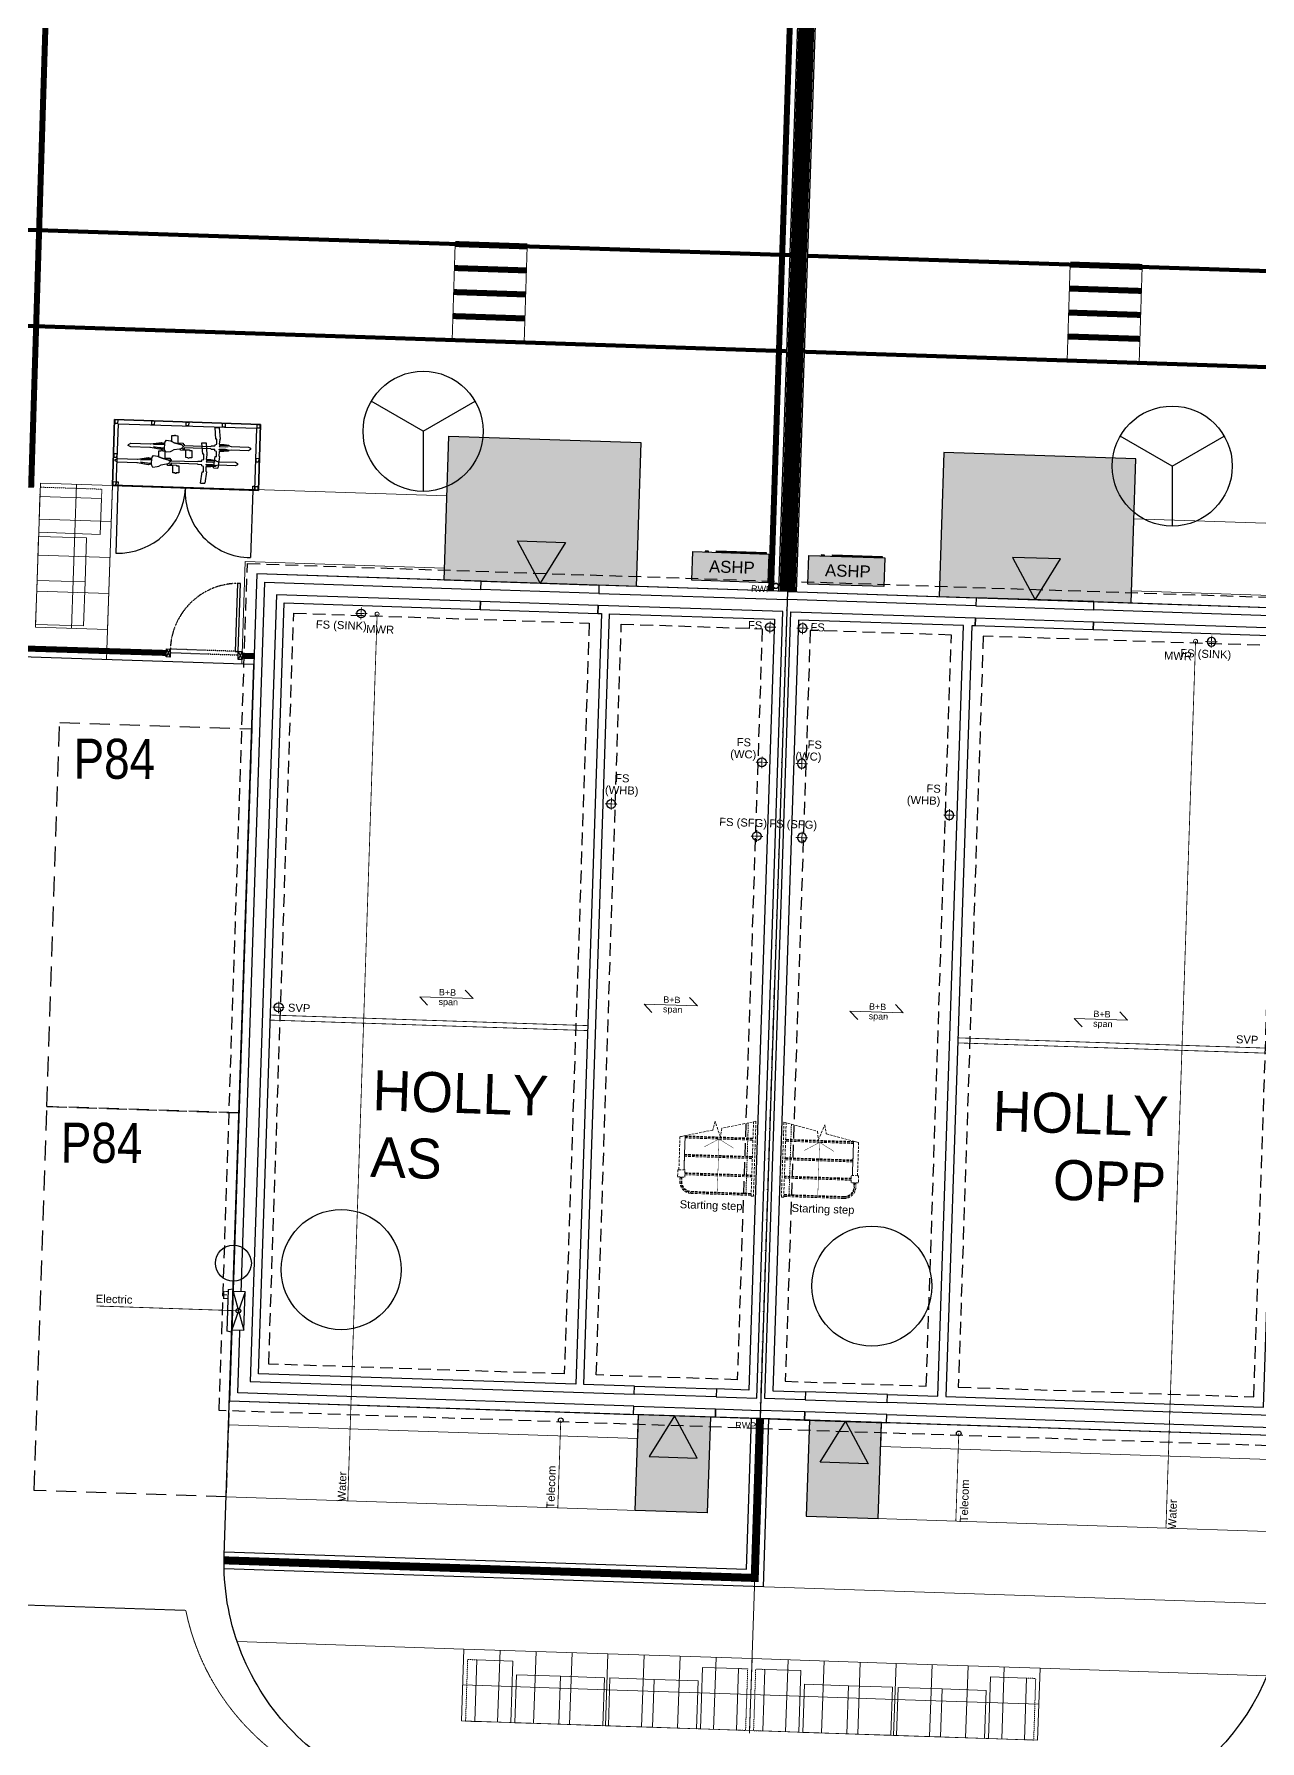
# Model space of a CAD drawing. Extents: x 287880777 to 288144713, y 62793326 to 63089570.
# Drawn here: x 288036442 to 288051753, y 62835042 to 62856366 of the extents above; entities that cross this region are included whole.
import ezdxf

# ---------------------------------------------------------------- set-up
doc = ezdxf.new("R2010")
doc.units = 0
doc.set_wipeout_variables(frame=1)
for name, pattern in [('CENTER', [2, 1.25, -0.25, 0.25, -0.25]), ('Dash', [6.35, 3.175, -3.175]), ('DASHDOT', [25.4, 12.7, -6.35, 0, -6.35]), ('DASHED', [1.4, 0.7, -0.7]), ('DASHED2', [0.375, 0.25, -0.125]), ('HIDDEN', [9.525, 6.35, -3.175])]:
    doc.linetypes.add(name, pattern=pattern)
doc.layers.get('0').update_dxf_attribs({"color": 252})
for name, color, linetype in [('drier', 3, 'Continuous'), ('NAR DETAIL', 2, 'Continuous'), ('NAR EXTERNAL WALLS', 2, 'Continuous'), ('NAR PARKING', 7, 'DASHED2'), ('NAR PATIO', 3, 'Continuous'), ('NAR PRIVATE DRIVE', 6, 'Continuous'), ('NAR PRIVATE PATH HATCH', 8, 'Continuous'), ('NAR ROLLOVERS', 76, 'DASHED'), ('NAR TENURE', 211, 'Continuous'), ('Wain-Centre Line', 10, 'Continuous'), ('Wain-Drainage Foul', 6, 'Continuous'), ('Wain-Drainage Foul Text', 2, 'Continuous'), ('Wain-Electrics', 3, 'Continuous'), ('Wain-Foundation acessories', 9, 'Continuous'), ('Wain-Foundation Line', 9, 'Continuous'), ('Wain-Meter box', 9, 'Continuous'), ('Wain-RWP', 9, 'Continuous'), ('Wain-Services Run (Electric)', 10, 'Continuous'), ('Wain-Services Run (Telecom)', 190, 'Continuous'), ('Wain-Stair 1', 2, 'Continuous'), ('Wain-Stair numbers', 9, 'Continuous'), ('Wain-Wall (External)', 4, 'Continuous')]:
    doc.layers.add(name, color=color, linetype=linetype)
for name, color, linetype, lineweight in [('EXP - PRIVATE CHANNEL', 3, 'DASHED2', 9), ('EXP - STEPS', 240, 'Continuous', 18), ('NAR BIN STORAGE', 2, 'Continuous', 0), ('NAR CBF', 34, 'FENCELINE2', 0), ('NAR M4(2)', 94, 'Continuous', 30), ('NAR PATHS', 3, 'Continuous', 0), ('Wain-Text', 2, 'Continuous', 25)]:
    doc.layers.add(name, color=color, linetype=linetype, lineweight=lineweight)
for name, color, linetype, true_color in [('NAR DOOR OPENINGS', 140, 'Continuous', 0x00bfff), ('NAR EV CHARGING POINT', 3, 'Continuous', 0x00ff00), ('NAR HOUSE TYPE NAMES', 1, 'Continuous', 0xff0000), ('RL-Fittings', 252, 'Continuous', 0x8f8f8e), ('Wain-Services Run (Water', 145, 'Continuous', 0x3481b8)]:
    doc.layers.add(name, color=color, linetype=linetype, true_color=true_color)
for name, color, linetype, lineweight, true_color in [('NAR Retaining Wall', 222, 'Continuous', 13, 0xcc0099), ('Wain-Mains Water Riser', 152, 'Continuous', 25, 0x2776bb), ('Wain-Mains Water Riser Text', 152, 'Continuous', 25, 0x2776bb)]:
    doc.layers.add(name, color=color, linetype=linetype, lineweight=lineweight, true_color=true_color)
doc.styles.add('DD Arial Narrow', font='ARIALN.TTF', dxfattribs={"height": 100})
doc.styles.get("Standard").update_dxf_attribs({"font": 'arial.ttf'})
doc.styles.add('XREF - ARCHITECT LAYOUT$0$DD Arial Narrow', font='ARIALN.TTF', dxfattribs={"height": 100})
doc.linetypes.add('FENCELINE2', pattern='A,0.25,-0.1,[132,ltypeshp.shx,S=0.1,R=0,X=-0.1,Y=0],-0.1,1', length=1.45)

# ---------------------------------------------------------------- blocks, each defined once
blk = doc.blocks.new('Drainage Pipe')
at = {"linetype": 'CENTER', "lineweight": 13, "ltscale": 20}
for p, q in [((-41681, 78687), (-41831, 78687)), ((-41756, 78762), (-41756, 78612))]:
    blk.add_line(p, q, dxfattribs=at)
blk.add_circle((-41756, 78687), 55)
blk = doc.blocks.new('RWP')
for radius in [35, 31.5]:
    blk.add_circle((35, 35), radius)
blk = doc.blocks.new('Wall mounted meter - Electric (Plan)')
blk.add_wipeout([(-7157, 85115), (-7157, 84635), (-7007, 84635), (-7007, 85115)])
for p, q in [((-7217, 85137), (-7157, 85147)), ((-7217, 85137), (-7217, 84613)), ((-7157, 85147), (-7157, 84603)), ((-7007, 85115), (-7157, 85115)), ((-7007, 84635), (-7007, 85115)), ((-7157, 84603), (-7217, 84613)), ((-7157, 84635), (-7007, 84635))]:
    blk.add_line(p, q)
at = {"color": 9}
for p, q in [((-7157, 85115), (-7007, 84635)), ((-7007, 85115), (-7157, 84635))]:
    blk.add_line(p, q, dxfattribs=at)
at = {"lineweight": 0, "insert": (-7368, 85117), "char_height": 100, "width": 133.81, "attachment_point": 1, "line_spacing_factor": 0.9}
blk.add_mtext('\\A1;\\pi78.42052,t378.42052;{\\fCalibri|b0|i0|c0|p34;E}', dxfattribs=at)
blk = doc.blocks.new('ASHP')
at = {"transparency": 33554457}
h = blk.add_hatch(color=256, dxfattribs=at)
h.dxf.hatch_style = 1
h.paths.add_polyline_path([(548853, -2506), (548853, -2866), (547903, -2866), (547903, -2506)])
at = {"flags": 128}
blk.add_lwpolyline([(548853, -2506), (548853, -2866), (547903, -2866), (547903, -2506)], close=True, dxfattribs=at)
for points in [[(548098, -2496), (548058, -2496), (548058, -2506), (548098, -2506)], [(548199, -2488), (548821, -2488), (548821, -2506), (548199, -2506)]]:
    blk.add_lwpolyline(points, close=True)
at = {"layer": 'Wain-Electrics', "lineweight": 0, "insert": (548112, -2609), "char_height": 150, "width": 2397.38, "attachment_point": 1, "line_spacing_factor": 0.9}
blk.add_mtext('\\A1;ASHP ', dxfattribs=at)
at = {"layer": 'Wain-Text', "lineweight": 0, "insert": (548112, -2609), "char_height": 150, "width": 2397.38, "attachment_point": 1, "line_spacing_factor": 0.9}
blk.add_mtext('\\A1;ASHP ', dxfattribs=at)
blk = doc.blocks.new('Span symbol - Beam & block')
at = {"linetype": 'Continuous', "lineweight": 13}
for p, q in [((-5442, 71890), (-5342, 71790)), ((-5342, 71790), (-6007, 71790)), ((-6007, 71790), (-5906, 71689))]:
    blk.add_line(p, q, dxfattribs=at)
at = {"insert": (-5770, 71896), "char_height": 80, "attachment_point": 1, "line_spacing_factor": 0.9}
blk.add_mtext('B+B\\Pspan', dxfattribs=at)
blk = doc.blocks.new('A$C324e72f9')
at = {"layer": 'NAR DOOR OPENINGS', "transparency": 33554610}
h = blk.add_hatch(color=256, dxfattribs=at)
h.dxf.hatch_style = 1
h.paths.add_polyline_path([(1200, 0), (900, 520), (1500, 520)])
at = {"layer": 'NAR PRIVATE PATH HATCH', "transparency": 33554597}
h = blk.add_hatch(color=256, dxfattribs=at)
h.dxf.hatch_style = 1
h.paths.add_polyline_path([(2400, 0), (0, 0), (0, 1800), (2400, 1800)])
at = {"layer": 'NAR DOOR OPENINGS'}
blk.add_lwpolyline([(1200, 0), (900, 520), (1500, 520)], close=True, dxfattribs=at)
at = {"layer": 'NAR PATIO'}
blk.add_lwpolyline([(2400, 0), (0, 0), (0, 1800), (2400, 1800)], close=True, dxfattribs=at)
blk = doc.blocks.new('A$Cee92f38c')
at = {"layer": 'NAR M4(2)', "ltscale": 10, "transparency": 33554585}
h = blk.add_hatch(color=256, dxfattribs=at)
h.dxf.hatch_style = 1
h.paths.add_polyline_path([(0, 1.2), (0.9, 1.2), (0.9, 0), (0, 0)])
at = {"layer": 'NAR M4(2)', "ltscale": 0.25}
blk.add_lwpolyline([(0, 1.2), (0, 0), (0.9, 0), (0.9, 1.2)], close=True, dxfattribs=at)
blk = doc.blocks.new('A$C3d9247a0')
at = {"layer": 'NAR DOOR OPENINGS', "transparency": 33554610}
h = blk.add_hatch(color=256, dxfattribs=at)
h.dxf.hatch_style = 1
h.paths.add_polyline_path([(450, 1200), (150, 680), (750, 680)])
at = {"layer": 'NAR DOOR OPENINGS'}
blk.add_lwpolyline([(450, 1200), (150, 680), (750, 680)], close=True, dxfattribs=at)
at = {"layer": 'NAR M4(2)', "ltscale": 10, "transparency": 33554585, "xscale": -1000, "yscale": 1000, "zscale": 1000}
blk.add_blockref('A$Cee92f38c', (900, 0), dxfattribs=at)
blk = doc.blocks.new('A$Cfbc31330')
at = {"layer": 'RL-Fittings', "ltscale": 0.859024}
for p, q in [((1.194, 0.561), (1.252, 0.561)), ((1.211, 0.402), (1.194, 0.561)), ((1.252, 0.561), (1.269, 0.402)), ((0, 0.288), (0.033, 0.305)), ((0, 0.272), (0, 0.288)), ((0.033, 0.255), (0, 0.272)), ((0.033, 0.305), (0.301, 0.305)), ((0.301, 0.255), (0.033, 0.255)), ((0.301, 0.305), (0.309, 0.305)), ((0.309, 0.255), (0.301, 0.255)), ((0.309, 0.305), (0.459, 0.331)), ((0.459, 0.23), (0.309, 0.255)), ((0.467, 0.314), (0.351, 0.297)), ((0.351, 0.297), (0.501, 0.306)), ((0.468, 0.247), (0.351, 0.264)), ((0.351, 0.264), (0.501, 0.255)), ((0.459, 0.331), (0.484, 0.322)), ((0.484, 0.239), (0.459, 0.23)), ((0.501, 0.306), (0.467, 0.314)), ((0.501, 0.255), (0.468, 0.247)), ((0.484, 0.322), (0.509, 0.331)), ((0.509, 0.23), (0.484, 0.239)), ((0.501, 0.322), (0.501, 0.239)), ((0.509, 0.339), (0.526, 0.364)), ((0.509, 0.331), (0.509, 0.339)), ((0.526, 0.364), (0.584, 0.356)), ((0.584, 0.356), (0.601, 0.347)), ((0.601, 0.431), (0.634, 0.431)), ((0.601, 0.347), (0.601, 0.431)), ((0.601, 0.347), (0.634, 0.331)), ((0.634, 0.331), (0.601, 0.347)), ((0.634, 0.439), (0.651, 0.439)), ((0.634, 0.431), (0.634, 0.439)), ((0.634, 0.331), (0.71, 0.314)), ((0.71, 0.314), (0.634, 0.331)), ((0.71, 0.247), (0.635, 0.231)), ((0.651, 0.439), (0.651, 0.431)), ((0.651, 0.431), (0.684, 0.431)), ((0.684, 0.431), (0.685, 0.331)), ((0.685, 0.331), (0.76, 0.331)), ((0.71, 0.314), (0.743, 0.306)), ((0.743, 0.306), (0.71, 0.314)), ((0.743, 0.256), (0.71, 0.247)), ((0.726, 0.247), (0.718, 0.247)), ((0.726, 0.231), (0.726, 0.247)), ((0.743, 0.306), (0.76, 0.289)), ((0.76, 0.289), (0.743, 0.306)), ((0.76, 0.272), (0.743, 0.256)), ((0.76, 0.331), (0.76, 0.314)), ((0.76, 0.314), (0.776, 0.314)), ((0.76, 0.289), (0.76, 0.281)), ((0.76, 0.281), (0.76, 0.289)), ((0.76, 0.247), (0.76, 0.239)), ((0.776, 0.247), (0.76, 0.247)), ((0.76, 0.239), (0.852, 0.239)), ((0.776, 0.314), (0.776, 0.297)), ((0.776, 0.297), (1.144, 0.298)), ((0.776, 0.264), (0.776, 0.247)), ((1.144, 0.264), (0.776, 0.264)), ((0.852, 0.239), (0.852, 0.231)), ((1.144, 0.298), (1.152, 0.306)), ((1.152, 0.256), (1.144, 0.264)), ((1.152, 0.306), (1.202, 0.306)), ((1.202, 0.256), (1.152, 0.256)), ((1.202, 0.323), (1.227, 0.331)), ((1.202, 0.306), (1.202, 0.323)), ((1.202, 0.239), (1.202, 0.256)), ((1.227, 0.231), (1.202, 0.239)), ((1.227, 0.402), (1.211, 0.402)), ((1.227, 0.331), (1.227, 0.402)), ((1.269, 0.402), (1.261, 0.394)), ((1.265, 0.398), (1.261, 0.331)), ((1.261, 0.331), (1.327, 0.331)), ((1.269, 0.314), (1.261, 0.298)), ((1.261, 0.298), (1.352, 0.298)), ((1.261, 0.264), (1.352, 0.264)), ((1.269, 0.248), (1.261, 0.264)), ((1.386, 0.315), (1.269, 0.314)), ((1.386, 0.248), (1.269, 0.248)), ((1.327, 0.331), (1.394, 0.323)), ((1.394, 0.239), (1.327, 0.231)), ((1.352, 0.298), (1.386, 0.306)), ((1.352, 0.264), (1.386, 0.256)), ((1.394, 0.323), (1.394, 0.315)), ((1.394, 0.315), (1.428, 0.306)), ((1.428, 0.256), (1.394, 0.248)), ((1.394, 0.248), (1.394, 0.239)), ((1.428, 0.306), (1.67, 0.306)), ((1.67, 0.256), (1.428, 0.256)), ((1.67, 0.306), (1.698, 0.292)), ((1.698, 0.271), (1.67, 0.256)), ((1.698, 0.292), (1.698, 0.271)), ((0.509, 0.222), (0.509, 0.23)), ((0.526, 0.197), (0.509, 0.222)), ((0.584, 0.205), (0.526, 0.197)), ((0.601, 0.214), (0.584, 0.205)), ((0.635, 0.231), (0.601, 0.214)), ((0.801, 0.231), (0.726, 0.231)), ((0.802, 0.13), (0.801, 0.231)), ((0.835, 0.13), (0.802, 0.13)), ((0.835, 0.122), (0.835, 0.13)), ((0.852, 0.122), (0.835, 0.122)), ((0.852, 0.231), (0.885, 0.231)), ((0.885, 0.131), (0.852, 0.13)), ((0.852, 0.13), (0.852, 0.122)), ((0.885, 0.231), (0.885, 0.131)), ((1.194, 0.001), (1.211, 0.16)), ((1.194, 0), (1.253, 0)), ((1.211, 0.16), (1.227, 0.16)), ((1.227, 0.16), (1.227, 0.231)), ((1.269, 0.16), (1.252, 0.001)), ((1.261, 0.231), (1.261, 0.168)), ((1.327, 0.231), (1.261, 0.231)), ((1.261, 0.168), (1.269, 0.16))]:
    blk.add_line(p, q, dxfattribs=at)

msp = doc.modelspace()

# ---------------------------------------------------------------- linework, layer by layer
at = {"layer": 'Defpoints'}
for points in [[(288045853, 62849402), (288039224, 62849623), (288038880, 62839289), (288045509, 62839068)], [(288045853, 62849402), (288052482, 62849182), (288052138, 62838847), (288045509, 62839068)], [(288045853, 62849402), (288045509, 62839068)]]:
    msp.add_lwpolyline(points, dxfattribs=at)
at = {"layer": 'drier'}
for p, q in [((288041301, 62851403), (288040651, 62851778)), ((288041301, 62851403), (288041950, 62851778)), ((288041301, 62851403), (288041301, 62850653)), ((288050658, 62850969), (288050008, 62851344)), ((288050658, 62850969), (288051307, 62851344)), ((288050658, 62850969), (288050658, 62850219))]:
    msp.add_line(p, q, dxfattribs=at)
for centre in [(288041301, 62851403), (288050658, 62850969)]:
    msp.add_circle(centre, 750, dxfattribs=at)
at = {"layer": 'EXP - PRIVATE CHANNEL', "ltscale": 2.5, "flags": 128}
msp.add_lwpolyline([(288068885, 62833279, 0.01074), (288065375, 62833471), (288041175, 62834277, -0.346802), (288038336, 62836672), (288025134, 62837112)], format="xyb", dxfattribs=at)
at = {"layer": 'EXP - STEPS'}
for p, q in [((288041701, 62853743), (288041662, 62852543)), ((288042601, 62853713), (288042561, 62852514)), ((288049385, 62853487), (288049345, 62852288)), ((288050284, 62853457), (288050244, 62852258))]:
    msp.add_line(p, q, dxfattribs=at)
at = {"layer": 'EXP - STEPS', "const_width": 75}
for points in [[(288042601, 62853713), (288041701, 62853743)], [(288042591, 62853413), (288041691, 62853443)], [(288049385, 62853487), (288050284, 62853457)], [(288042581, 62853113), (288041681, 62853143)], [(288049375, 62853187), (288050274, 62853157)], [(288042571, 62852813), (288041671, 62852843)], [(288049365, 62852887), (288050264, 62852857)], [(288049355, 62852588), (288050254, 62852558)]]:
    msp.add_lwpolyline(points, dxfattribs=at)
at = {"layer": 'NAR BIN STORAGE'}
for points in [[(288036514, 62850590), (288037283, 62850565), (288037268, 62850115), (288036499, 62850141)], [(288036497, 62850091), (288037097, 62850071), (288037078, 62849521), (288036479, 62849541)], [(288036479, 62849541), (288037078, 62849521), (288037060, 62848971), (288036460, 62848991)], [(288041946, 62835284), (288041972, 62836054), (288042422, 62836039), (288042396, 62835269)], [(288045215, 62835176), (288045240, 62835945), (288044790, 62835960), (288044765, 62835191)], [(288045544, 62835165), (288045570, 62835934), (288046020, 62835919), (288045994, 62835150)], [(288042446, 62835268), (288042466, 62835867), (288043016, 62835849), (288042996, 62835249)], [(288042996, 62835249), (288043016, 62835849), (288043565, 62835831), (288043545, 62835231)], [(288044165, 62835211), (288044185, 62835810), (288043635, 62835829), (288043615, 62835229)], [(288044715, 62835192), (288044735, 62835792), (288044185, 62835810), (288044165, 62835211)], [(288046044, 62835148), (288046064, 62835748), (288046614, 62835729), (288046594, 62835130)], [(288046594, 62835130), (288046614, 62835729), (288047163, 62835711), (288047143, 62835111)], [(288047763, 62835091), (288047783, 62835691), (288047233, 62835709), (288047213, 62835109)], [(288048313, 62835073), (288048333, 62835672), (288047783, 62835691), (288047763, 62835091)], [(288048813, 62835056), (288048838, 62835825), (288048388, 62835840), (288048363, 62835071)]]:
    msp.add_lwpolyline(points, close=True, dxfattribs=at)
at = {"layer": 'NAR BIN STORAGE', "linetype": 'Dash', "ltscale": 0.025}
for points in [[(288037283, 62850565), (288037287, 62850680), (288036517, 62850705), (288036514, 62850590)], [(288041972, 62836054), (288041857, 62836058), (288041831, 62835288), (288041946, 62835284)], [(288045240, 62835945), (288045355, 62835941), (288045329, 62835172), (288045215, 62835176)], [(288045570, 62835934), (288045455, 62835938), (288045429, 62835169), (288045544, 62835165)], [(288048838, 62835825), (288048953, 62835822), (288048928, 62835052), (288048813, 62835056)]]:
    msp.add_lwpolyline(points, dxfattribs=at)
at = {"layer": 'NAR CBF', "linetype": 'DASHED', "ltscale": 500, "transparency": 33554687, "const_width": 75}
msp.add_lwpolyline([(288036404, 62850700), (288036613, 62857448)], dxfattribs=at)
at = {"layer": 'NAR CBF', "ltscale": 1200, "transparency": 33554687, "const_width": 75}
for points in [[(288045646, 62849409), (288045913, 62857430)], [(288034593, 62848744), (288038091, 62848634)], [(288039040, 62848599), (288039190, 62848594)]]:
    msp.add_lwpolyline(points, dxfattribs=at)
at = {"layer": 'NAR DETAIL', "ltscale": 0.5}
msp.add_lwpolyline([(288037446, 62851550), (288037419, 62850725), (288039243, 62850665), (288039270, 62851489), (288037446, 62851550)], dxfattribs=at)
msp.add_lwpolyline([(288037419, 62850725), (288037446, 62851550), (288039270, 62851489), (288039243, 62850665)], close=True, dxfattribs=at)
at = {"layer": 'NAR DETAIL', "flags": 128}
for points in [[(288038992, 62848653), (288039021, 62849502), (288038983, 62849503), (288038954, 62848654)], [(288038089, 62848584), (288038093, 62848684), (288038142, 62848682), (288038139, 62848582)], [(288038989, 62848553), (288038992, 62848653), (288039042, 62848651), (288039039, 62848551)]]:
    msp.add_lwpolyline(points, close=True, dxfattribs=at)
for points in [[(288038142, 62848682), (288038089, 62848584)], [(288038093, 62848684), (288038139, 62848582)], [(288039042, 62848651), (288038989, 62848553)], [(288038992, 62848653), (288039039, 62848551)]]:
    msp.add_lwpolyline(points, dxfattribs=at)
at = {"layer": 'NAR DETAIL', "linetype": 'DASHED', "ltscale": 0.005, "flags": 128}
msp.add_lwpolyline([(288038992, 62848653), (288038142, 62848682), (288038141, 62848638), (288038990, 62848609)], close=True, dxfattribs=at)
at = {"layer": 'NAR DETAIL', "linetype": 'DASHED', "ltscale": 0.2}
msp.add_arc((288038992, 62848653), 850, 90.4453, 178.0254, dxfattribs=at)
at = {"layer": 'NAR EXTERNAL WALLS'}
for points in [[(288064605, 62878997), (288066178, 62878994), (288066128, 62856901), (288046217, 62857112), (288045961, 62849399)], [(288045746, 62849406), (288046002, 62857114), (288038833, 62857190), (288025505, 62857205)], [(288038818, 62837405), (288045339, 62837188), (288045402, 62839069)], [(288045617, 62839067), (288045547, 62836966), (288038815, 62837190)]]:
    msp.add_lwpolyline(points, dxfattribs=at)
at = {"layer": 'NAR PARKING', "ltscale": 1000}
msp.add_lwpolyline([(288039160, 62847684), (288039000, 62842887), (288036601, 62842966), (288036761, 62847764)], close=True, dxfattribs=at)
at = {"layer": 'NAR PATHS'}
for points in [[(288036519, 62850755), (288037419, 62850725), (288037359, 62848926), (288036459, 62848956)], [(288041781, 62835290), (288041811, 62836189), (288043610, 62836130), (288043580, 62835230)], [(288045379, 62835170), (288045409, 62836070), (288043610, 62836130), (288043580, 62835230)], [(288045379, 62835170), (288045409, 62836070), (288047208, 62836010), (288047178, 62835110)], [(288048977, 62835050), (288049007, 62835950), (288047208, 62836010), (288047178, 62835110)]]:
    msp.add_lwpolyline(points, close=True, dxfattribs=at)
for points in [[(288036969, 62850740), (288036909, 62848941)], [(288041597, 62850595), (288037419, 62850734), (288037346, 62848551)], [(288037404, 62850276), (288036504, 62850306)], [(288050179, 62850309), (288054361, 62850173), (288054289, 62847990)], [(288037389, 62849826), (288036489, 62849856)], [(288041567, 62849695), (288039079, 62849778), (288039037, 62848494)], [(288037374, 62849376), (288036474, 62849406)], [(288050149, 62849409), (288052637, 62849327), (288052594, 62848043)], [(288038870, 62838989), (288043981, 62838819), (288043991, 62839119), (288044891, 62839089), (288044851, 62837889), (288038840, 62838089)], [(288052098, 62837648), (288046088, 62837848), (288046128, 62839047), (288047027, 62839017), (288047017, 62838718), (288052128, 62838548)], [(288045460, 62837584), (288045378, 62835137)], [(288052064, 62836749), (288038815, 62837190)], [(288051842, 62835856), (288049007, 62835950), (288048977, 62835050), (288041781, 62835290), (288041811, 62836189), (288038977, 62836284)], [(288042261, 62836174), (288042231, 62835275)], [(288042711, 62836159), (288042681, 62835260)], [(288043161, 62836145), (288043131, 62835245)], [(288044060, 62836115), (288044030, 62835215)], [(288044510, 62836100), (288044480, 62835200)], [(288044960, 62836085), (288044930, 62835185)], [(288045859, 62836055), (288045829, 62835155)], [(288046309, 62836040), (288046279, 62835140)], [(288046759, 62836025), (288046729, 62835125)], [(288047658, 62835995), (288047628, 62835095)], [(288048108, 62835980), (288048078, 62835080)], [(288048558, 62835965), (288048528, 62835065)], [(288041796, 62835740), (288043595, 62835680)], [(288045394, 62835620), (288043595, 62835680)], [(288045394, 62835620), (288047193, 62835560)], [(288048992, 62835500), (288047193, 62835560)]]:
    msp.add_lwpolyline(points, dxfattribs=at)
at = {"layer": 'NAR Retaining Wall', "linetype": 'DASHED', "ltscale": 250}
for points, const_width in [([(288025505, 62857312), (288038833, 62857298), (288046113, 62857221), (288045853, 62849402)], 200), ([(288045509, 62839068), (288045443, 62837077), (288038815, 62837297)], 100)]:
    msp.add_lwpolyline(points, dxfattribs=dict(at, const_width=const_width))
at = {"layer": 'NAR ROLLOVERS', "ltscale": 500, "const_width": 50}
for points in [[(288025516, 62854281), (288045885, 62853604)], [(288046100, 62853596), (288064745, 62852976)], [(288025459, 62853083), (288045845, 62852404)], [(288046060, 62852397), (288064705, 62851777)]]:
    msp.add_lwpolyline(points, dxfattribs=at)
at = {"layer": 'NAR TENURE'}
for centre in [(288040277, 62840929), (288046906, 62840723)]:
    msp.add_circle(centre, 750, dxfattribs=at)
at = {"layer": 'RL-Fittings', "ltscale": 0.859024}
for p, q in [((288037488, 62850723), (288037460, 62849881)), ((288039173, 62850667), (288039145, 62849825))]:
    msp.add_line(p, q, dxfattribs=at)
at = {"layer": 'RL-Fittings', "ltscale": 0.859024, "flags": 128}
for points in [[(288037488, 62850723), (288037419, 62850725), (288037446, 62851550), (288039270, 62851489), (288039243, 62850665), (288039193, 62850666)], [(288037468, 62850724), (288037494, 62851498), (288039218, 62851441), (288039193, 62850666)]]:
    msp.add_lwpolyline(points, dxfattribs=at)
for points in [[(288037451, 62851545), (288037449, 62851505), (288037489, 62851504), (288037491, 62851544), (288037451, 62851545)], [(288037909, 62851530), (288037907, 62851490), (288037947, 62851488), (288037949, 62851528), (288037909, 62851530)], [(288038337, 62851515), (288038335, 62851475), (288038375, 62851474), (288038377, 62851514), (288038337, 62851515)], [(288038792, 62851500), (288038791, 62851460), (288038831, 62851459), (288038832, 62851499), (288038792, 62851500)], [(288039225, 62851486), (288039223, 62851446), (288039263, 62851445), (288039265, 62851484), (288039225, 62851486)], [(288037437, 62851121), (288037435, 62851081), (288037475, 62851080), (288037477, 62851120), (288037437, 62851121)], [(288039211, 62851062), (288039209, 62851022), (288039249, 62851021), (288039251, 62851061), (288039211, 62851062)], [(288037425, 62850770), (288037424, 62850730), (288037464, 62850729), (288037465, 62850769), (288037425, 62850770)], [(288037470, 62850774), (288037490, 62850773), (288037488, 62850723), (288037468, 62850724), (288037470, 62850774)], [(288039174, 62850717), (288039194, 62850716), (288039193, 62850666), (288039173, 62850667), (288039174, 62850717)], [(288039199, 62850711), (288039198, 62850671), (288039238, 62850670), (288039239, 62850710), (288039199, 62850711)]]:
    msp.add_lwpolyline(points, close=True, dxfattribs=at)
at = {"layer": 'RL-Fittings', "ltscale": 0.859024}
for centre, radius, start, end in [((288037483, 62850729), 849, 268.4976, 357.6903), ((288039150, 62850646), 821, 176.5525, 269.6354)]:
    msp.add_arc(centre, radius, start, end, dxfattribs=at)
at = {"layer": 'Wain-Centre Line', "linetype": 'DASHDOT', "lineweight": 15, "ltscale": 15}
msp.add_line((288045880, 62850215), (288045455, 62837439), dxfattribs=at)
at = {"layer": 'Wain-Foundation Line', "linetype": 'HIDDEN', "ltscale": 25}
for points in [[(288045505, 62838944), (288038753, 62839169), (288039105, 62849751), (288045857, 62849526)], [(288045505, 62838944), (288052258, 62838720), (288052610, 62849301), (288045857, 62849526)]]:
    msp.add_lwpolyline(points, dxfattribs=at)
for points in [[(288043064, 62839626), (288039372, 62839749), (288039684, 62849131), (288043376, 62849008)], [(288043776, 62848995), (288045537, 62848936), (288045225, 62839554), (288043464, 62839613)], [(288047899, 62848858), (288046137, 62848916), (288045825, 62839534), (288047586, 62839475)], [(288047986, 62839462), (288051678, 62839339), (288051990, 62848722), (288048298, 62848844)]]:
    msp.add_lwpolyline(points, close=True, dxfattribs=at)
at = {"layer": 'Wain-Mains Water Riser', "lineweight": 0}
for centre in [(288040726, 62849120), (288050950, 62848780)]:
    msp.add_circle(centre, 25, dxfattribs=at)
at = {"layer": 'Wain-Services Run (Telecom)', "const_width": 10}
for points in [[(288043020, 62839048), (288042983, 62837951)], [(288047992, 62838883), (288047955, 62837786)]]:
    msp.add_lwpolyline(points, dxfattribs=at)
at = {"layer": 'Wain-Services Run (Telecom)'}
for centre in [(288043020, 62839048), (288047992, 62838883)]:
    msp.add_circle(centre, 29, dxfattribs=at)
at = {"layer": 'Wain-Services Run (Water', "const_width": 10}
for points in [[(288040726, 62849120), (288040359, 62838035)], [(288050950, 62848780), (288050580, 62837695)]]:
    msp.add_lwpolyline(points, dxfattribs=at)
at = {"layer": 'Wain-Stair 1', "linetype": 'HIDDEN', "lineweight": 9, "ltscale": 3}
for p, q in [((288045363, 62842763), (288045333, 62841874)), ((288045901, 62842745), (288045871, 62841856))]:
    msp.add_line(p, q, dxfattribs=at)
at = {"layer": 'Wain-Stair 1', "linetype": 'HIDDEN', "lineweight": 9, "ltscale": 5}
for p, q in [((288044509, 62842590), (288044496, 62842177)), ((288044574, 62842603), (288044560, 62842175)), ((288044573, 62842590), (288045421, 62842562)), ((288044573, 62842575), (288045421, 62842547)), ((288044574, 62842599), (288045422, 62842571)), ((288046677, 62842529), (288045829, 62842557)), ((288046677, 62842520), (288045829, 62842548)), ((288046677, 62842505), (288045829, 62842533)), ((288046678, 62842533), (288046663, 62842105)), ((288046741, 62842516), (288046727, 62842103)), ((288044565, 62842345), (288045413, 62842317)), ((288044566, 62842369), (288045414, 62842341)), ((288044566, 62842360), (288045414, 62842332)), ((288046669, 62842290), (288045821, 62842318)), ((288046669, 62842275), (288045821, 62842303)), ((288046670, 62842299), (288045822, 62842327)), ((288044510, 62842087), (288044508, 62842032)), ((288044525, 62842086), (288044523, 62842031)), ((288044534, 62842086), (288044532, 62842031)), ((288044571, 62842139), (288045406, 62842111)), ((288044571, 62842130), (288045406, 62842102)), ((288044571, 62842115), (288045406, 62842087)), ((288046648, 62842046), (288045813, 62842073)), ((288046649, 62842070), (288045814, 62842097)), ((288046649, 62842061), (288045814, 62842088)), ((288044648, 62841897), (288045398, 62841872)), ((288044648, 62841882), (288045398, 62841857)), ((288044649, 62841906), (288045399, 62841881)), ((288045398, 62841848), (288045427, 62841847)), ((288046557, 62841842), (288045806, 62841867)), ((288046556, 62841833), (288045806, 62841858)), ((288046556, 62841818), (288045806, 62841843)), ((288046683, 62842014), (288046682, 62841959)), ((288046692, 62842014), (288046690, 62841959)), ((288046707, 62842014), (288046705, 62841959)), ((288045805, 62841834), (288045776, 62841835))]:
    msp.add_line(p, q, dxfattribs=at)
for points in [[(288045458, 62842782), (288045031, 62842696), (288045014, 62842589), (288044947, 62842783), (288044920, 62842673), (288044509, 62842590)], [(288045398, 62841848), (288045428, 62842776)], [(288045458, 62842782), (288045427, 62841847)], [(288045808, 62842771), (288045776, 62841835)], [(288045805, 62841834), (288045836, 62842763)], [(288045808, 62842771), (288046227, 62842656), (288046237, 62842548), (288046317, 62842737), (288046337, 62842626), (288046741, 62842516)]]:
    msp.add_lwpolyline(points, dxfattribs=at)
for points in [[(288044509, 62842590), (288044496, 62842177), (288044483, 62842178), (288044480, 62842088), (288044570, 62842085), (288044572, 62842175), (288044560, 62842175), (288044574, 62842603)], [(288046741, 62842516), (288046727, 62842103), (288046740, 62842102), (288046737, 62842013), (288046647, 62842016), (288046650, 62842105), (288046663, 62842105), (288046678, 62842533)], [(288044480, 62842088), (288044570, 62842085), (288044572, 62842175), (288044483, 62842178)], [(288046737, 62842013), (288046647, 62842016), (288046650, 62842105), (288046740, 62842102)]]:
    msp.add_lwpolyline(points, close=True, dxfattribs=at)
for centre, radius, start, end in [((288044653, 62842027), 145, 178.0939, 268.0939), ((288044653, 62842027), 130, 178.0939, 268.0939), ((288044653, 62842027), 121, 178.0939, 268.0939), ((288046561, 62841963), 145, 268.0939, 358.0939), ((288046561, 62841963), 130, 268.0939, 358.0939), ((288046561, 62841963), 121, 268.0939, 358.0939)]:
    msp.add_arc(centre, radius, start, end, dxfattribs=at)
at = {"layer": 'Wain-Stair numbers', "const_width": 5}
for points in [[(288045179, 62842447), (288044997, 62842561), (288044807, 62842460)], [(288044997, 62842561), (288044974, 62841871)], [(288046063, 62842418), (288046253, 62842519), (288046435, 62842405)], [(288046253, 62842519), (288046230, 62841829)]]:
    msp.add_lwpolyline(points, dxfattribs=at)
at = {"layer": 'Wain-Wall (External)'}
for points in [[(288042025, 62849530), (288039224, 62849623), (288038880, 62839289), (288043930, 62839121), (288043933, 62839223), (288038986, 62839388), (288039323, 62849517), (288042022, 62849427)], [(288042025, 62849530), (288043497, 62849481), (288043494, 62849378), (288042022, 62849427)], [(288049681, 62849275), (288048209, 62849324), (288048206, 62849221), (288049678, 62849172)], [(288043489, 62849228), (288042017, 62849277), (288042013, 62849177), (288043485, 62849128)], [(288049681, 62849275), (288052482, 62849182), (288052138, 62838847), (288047088, 62839015), (288047092, 62839118), (288052039, 62838953), (288052376, 62849083), (288049678, 62849172)], [(288048201, 62849072), (288049673, 62849023), (288049669, 62848923), (288048198, 62848972)], [(288044960, 62839339), (288043938, 62839373), (288043942, 62839473), (288044964, 62839439)], [(288046075, 62839302), (288047097, 62839268), (288047100, 62839368), (288046078, 62839402)], [(288043933, 62839223), (288044955, 62839189), (288044952, 62839087), (288043930, 62839121)], [(288047092, 62839118), (288046070, 62839152), (288046066, 62839049), (288047088, 62839015)]]:
    msp.add_lwpolyline(points, close=True, dxfattribs=at)
for points in [[(288042017, 62849277), (288039468, 62849362), (288039141, 62839533), (288043938, 62839373), (288043942, 62839473), (288043310, 62839494), (288043630, 62849124), (288045691, 62849055), (288045371, 62839425), (288044964, 62839439), (288044960, 62839339), (288045468, 62839322), (288045795, 62849152), (288043489, 62849228), (288043485, 62849128), (288043530, 62849127), (288043210, 62839497), (288039244, 62839629), (288039565, 62849259), (288042013, 62849177), (288042017, 62849277)], [(288045853, 62849402), (288043497, 62849481), (288043494, 62849378), (288045850, 62849300)], [(288045853, 62849402), (288048209, 62849324), (288048206, 62849221), (288045850, 62849300)], [(288049673, 62849023), (288052221, 62848938), (288051894, 62839108), (288047097, 62839268), (288047100, 62839368), (288047732, 62839347), (288048053, 62848976), (288045991, 62849045), (288045671, 62839415), (288046078, 62839402), (288046075, 62839302), (288045568, 62839319), (288045895, 62849148), (288048201, 62849072), (288048198, 62848972), (288048153, 62848973), (288047832, 62839343), (288051797, 62839211), (288052118, 62848841), (288049669, 62848923), (288049673, 62849023)], [(288045509, 62839068), (288044952, 62839087), (288044955, 62839189), (288045513, 62839170)], [(288045509, 62839068), (288046066, 62839049), (288046070, 62839152), (288045513, 62839170)]]:
    msp.add_lwpolyline(points, dxfattribs=at)
at = {"layer": 'Wain-Wall (External)', "linetype": 'HIDDEN', "ltscale": 10, "const_width": 10}
for points in [[(288039394, 62844110), (288043359, 62843978), (288043357, 62843916), (288039391, 62844047)], [(288051947, 62843693), (288047981, 62843825), (288047979, 62843762), (288051944, 62843630)]]:
    msp.add_lwpolyline(points, close=True, dxfattribs=at)

# ---------------------------------------------------------------- block references
at = {"layer": 'NAR DETAIL', "rotation": 358.0939282829258}
for p in [(287497153, 62870630), (287498602, 62870582)]:
    msp.add_blockref('ASHP', p, dxfattribs=at)
at = {"layer": 'NAR EV CHARGING POINT', "ltscale": 0.5, "xscale": 900.0000000000005, "yscale": 900.0000000000005, "zscale": 900.0000000000005, "rotation": 358.0939282845883}
for p in [(288037610, 62850981), (288037447, 62850791)]:
    msp.add_blockref('A$Cfbc31330', p, dxfattribs=at)
at = {"layer": 'NAR M4(2)', "rotation": 358.0939282829258}
msp.add_blockref('A$C3d9247a0', (288043951, 62837919), dxfattribs=at)
at = {"layer": 'NAR M4(2)', "xscale": -1, "rotation": 358.0939283468288}
msp.add_blockref('A$C3d9247a0', (288046987, 62837818), dxfattribs=at)
at = {"layer": 'NAR PATIO', "rotation": 358.0939282829258}
msp.add_blockref('A$C324e72f9', (288041562, 62849545), dxfattribs=at)
at = {"layer": 'NAR PATIO', "xscale": -1, "rotation": 358.0939282829258}
msp.add_blockref('A$C324e72f9', (288050144, 62849259), dxfattribs=at)
at = {"layer": 'Wain-Drainage Foul', "lineweight": 0}
for p, rotation in [((288079642, 62769095), 358.0939282829258), ((287965601, 62809841), 268.0939282829258), ((287965500, 62808152), 268.0939282829258), ((288123683, 62885863, 0), 88.09392828292582), ((288084584, 62766312), 358.0939282829258), ((288000381, 62924239), 178.0939282829258)]:
    msp.add_blockref('Drainage Pipe', p, dxfattribs=dict(at, rotation=rotation))
at = {"layer": 'Wain-Drainage Foul', "lineweight": 0, "xscale": -1}
for p, rotation in [((288123297, 62804593), 88.09392828292577), ((288006799, 62771519), 358.0939282829258), ((288123286, 62802901), 88.09392828292577), ((287970619, 62890957, 0), 268.0939282829258), ((288001683, 62769071), 358.0939282829258)]:
    msp.add_blockref('Drainage Pipe', p, dxfattribs=dict(at, rotation=rotation))
at = {"layer": 'Wain-Foundation acessories', "rotation": 358.0939282829258}
for p in [(288044875, 62772389), (288047678, 62772296), (288050248, 62772210), (288053051, 62772117)]:
    msp.add_blockref('Span symbol - Beam & block', p, dxfattribs=at)
at = {"layer": 'Wain-RWP'}
for p, rotation in [((288045741, 62849506), 178.0939282829258), ((288045471, 62838969), 358.0939282829258)]:
    msp.add_blockref('RWP', p, dxfattribs=dict(at, rotation=rotation))

# ---------------------------------------------------------------- texts
at = {"layer": 'NAR HOUSE TYPE NAMES', "char_height": 500, "rotation": 358.0939, "style": 'DD Arial Narrow'}
for s, insert, attachment_point in [('{\\fGill Sans MT|b0|i0|c0|p34;HOLLY\\PAS}', (288040680, 62843422), 1), ('{\\fGill Sans MT|b0|i0|c0|p34;HOLLY\\POPP}', (288050617, 62843091), 3)]:
    msp.add_mtext_dynamic_manual_height_columns(s, width=2588.93, gutter_width=12.5, heights=[0], dxfattribs=dict(at, insert=insert, attachment_point=attachment_point))
at = {"layer": 'NAR PARKING', "char_height": 500, "attachment_point": 3, "rotation": 359.7932, "style": 'XREF - ARCHITECT LAYOUT$0$DD Arial Narrow'}
for insert in [(288037954, 62847560), (288037794, 62842762)]:
    msp.add_mtext_dynamic_manual_height_columns('P84', width=1066.24, gutter_width=500, heights=[0], dxfattribs=dict(at, insert=insert))
at = {"layer": 'Wain-Drainage Foul Text', "lineweight": 0, "char_height": 100, "rotation": 358.0939, "line_spacing_factor": 0.9}
for s, insert, attachment_point in [('\\A1;\\pi-309.95907;FS (SINK) ', (288040270, 62848967), 4), ('\\A1;FS (SINK) ', (288051395, 62848597), 6), ('\\A1;\\pi-79.87722;FS \\P\\pi-156.13915;(WC) ', (288045295, 62847429, 0), 4), ('\\A1;FS \\P(WC) ', (288046279, 62847396, 0), 6), ('\\A1;\\pi-79.87722;FS \\P\\pi-202.72851;(WHB) ', (288043777, 62846979, 0), 4), ('\\A1;FS \\P(WHB) ', (288047764, 62846846, 0), 6), ('\\A1;{\\fArial|b0|i0|c0|p34;SVP}', (288039614, 62844253), 1), ('\\A1;{\\fArial|b0|i0|c0|p34;SVP}', (288051736, 62843849), 3)]:
    msp.add_mtext(s, dxfattribs=dict(at, insert=insert, attachment_point=attachment_point))
at = {"layer": 'Wain-Drainage Foul Text', "char_height": 100, "rotation": 358.0939, "line_spacing_factor": 0.9}
for s, insert, attachment_point in [('\\A1;\\pi-290.51842;FS (SFG)', (288045292, 62846566), 1), ('\\A1;FS (SFG)', (288046224, 62846535), 3)]:
    msp.add_mtext(s, dxfattribs=dict(at, insert=insert, attachment_point=attachment_point))
at = {"layer": 'Wain-Mains Water Riser Text', "lineweight": 0, "char_height": 100, "rotation": 358.0939, "line_spacing_factor": 0.9}
for s, insert, attachment_point in [('MWR', (288040937, 62848873), 9), ('\\pi-168.48568;MWR', (288050723, 62848547), 7)]:
    msp.add_mtext(s, dxfattribs=dict(at, insert=insert, attachment_point=attachment_point))
at = {"layer": 'Wain-RWP', "char_height": 80, "attachment_point": 7, "rotation": 358.0939, "line_spacing_factor": 0.9}
for insert in [(288045396, 62849399, 0), (288045199, 62838948, 0)]:
    msp.add_mtext('RWP', dxfattribs=dict(at, insert=insert))
at = {"layer": 'Wain-Services Run (Electric)'}
msp.add_text('Electric ', height=100, rotation=358.0939, dxfattribs=at).set_placement((288037210, 62840518, 0))
at = {"layer": 'Wain-Services Run (Telecom)'}
for p in [(288042940, 62837943, 0), (288048104, 62837771, 0)]:
    msp.add_text('Telecom', height=100, rotation=88.0939, dxfattribs=at).set_placement(p)
at = {"layer": 'Wain-Services Run (Water'}
for p in [(288040331, 62838031, 0), (288050705, 62837685, 0)]:
    msp.add_text('Water', height=100, rotation=88.0939, dxfattribs=at).set_placement(p)
at = {"layer": 'Wain-Stair numbers', "char_height": 100, "width": 1584.27, "attachment_point": 2, "rotation": 358.0939, "line_spacing_factor": 0.9}
for insert in [(288044900, 62841784), (288046298, 62841737)]:
    msp.add_mtext('Starting step ', dxfattribs=dict(at, insert=insert))
at = {"layer": 'Wain-Text', "char_height": 100, "attachment_point": 5, "rotation": 358.0939, "line_spacing_factor": 0.9}
for insert in [(288045448, 62848980, 0), (288046229, 62848954, 0)]:
    msp.add_mtext('\\A1;FS ', dxfattribs=dict(at, insert=insert))

# ---------------------------------------------------------------- next in the draw order: block references
at = {"layer": 'Wain-Meter box', "rotation": 358.0939282829258}
msp.add_blockref('Wall mounted meter - Electric (Plan)', (288043248, 62755352), dxfattribs=at)

# ---------------------------------------------------------------- next in the draw order: linework, layer by layer
at = {"layer": 'NAR EV CHARGING POINT'}
msp.add_circle((288038930, 62841010), 225, dxfattribs=at)
at = {"layer": 'NAR PARKING', "ltscale": 1000}
msp.add_lwpolyline([(288039000, 62842887), (288038840, 62838089), (288036442, 62838169), (288036601, 62842966)], close=True, dxfattribs=at)
at = {"layer": 'NAR PRIVATE DRIVE'}
msp.add_lwpolyline([(288062782, 62833558), (288060669, 62833628, -0.414214), (288057771, 62836726), (288058141, 62847859), (288052444, 62848048), (288052074, 62836916, -0.414213), (288048976, 62834017), (288041715, 62834259, -0.414214), (288038816, 62837357), (288039187, 62848489), (288033490, 62848679)], format="xyb", dxfattribs=at)
at = {"layer": 'Wain-Services Run (Electric)', "const_width": 10}
msp.add_lwpolyline([(288038993, 62840415), (288037219, 62840475)], dxfattribs=at)
at = {"layer": 'Wain-Services Run (Electric)'}
msp.add_circle((288038993, 62840415), 29, dxfattribs=at)

doc.saveas('drawing.dxf')
